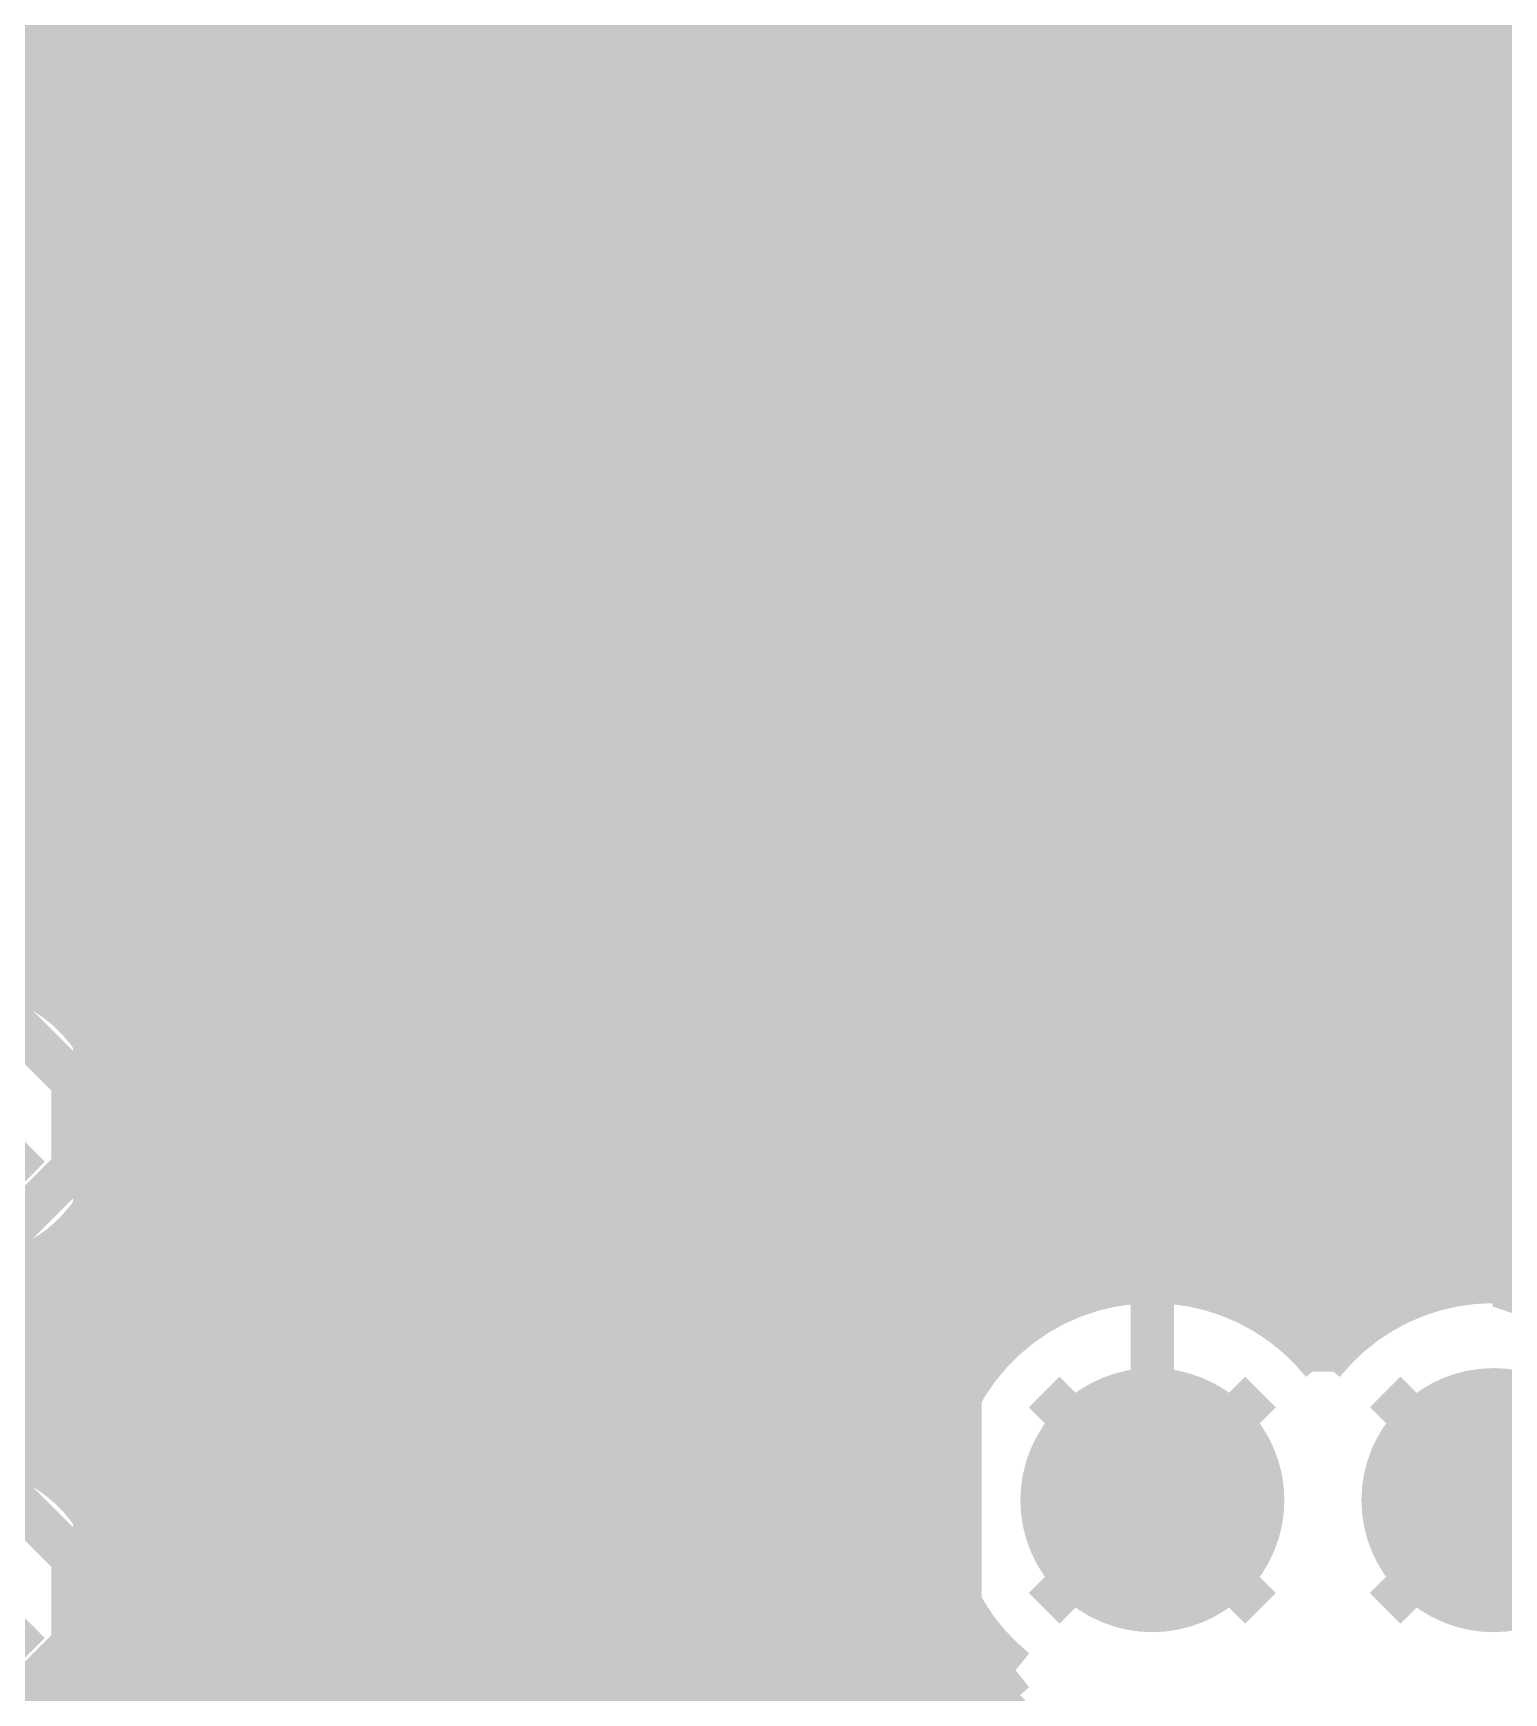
# Model space of a CAD drawing. Extents: x -5 to 157, y -120 to 103.
# Drawn here: x 33.42 to 42.05, y 49.12 to 58.86 of the extents above; entities that cross this region are included whole.
import ezdxf

# ---------------------------------------------------------------- set-up
doc = ezdxf.new("R2010")
doc.units = 0
doc.header["$MEASUREMENT"] = 0
doc.layers.get('0').update_dxf_attribs({"linetype": 'CONTINUOUS'})
for name, color, linetype in [('22-304-2_BOT', 7, 'CONTINUOUS'), ('22-304-2_DRD', 7, 'CONTINUOUS'), ('22-304-2_DRL', 2, 'CONTINUOUS'), ('22-304-2_IN1', 4, 'CONTINUOUS'), ('22-304-2_IN2', 3, 'CONTINUOUS'), ('22-304-2_SMB', 5, 'CONTINUOUS'), ('22-304-2_SMT', 10, 'CONTINUOUS'), ('22-304-2_SPB', 14, 'CONTINUOUS'), ('22-304-2_SSB', 12, 'CONTINUOUS'), ('22-304-2_SST', 11, 'CONTINUOUS'), ('22-304-2_TOP', 13, 'CONTINUOUS'), ('THRUHOLE_TAP', 7, 'CONTINUOUS')]:
    doc.layers.add(name, color=color, linetype=linetype)

# ---------------------------------------------------------------- blocks, each defined once
blk = doc.blocks.new('RECTANGLE_3')
blk.add_solid([(0.4826, 0.4064), (0.4826, -0.4064), (-0.4826, 0.4064), (-0.4826, -0.4064)])
blk = doc.blocks.new('ROUND_27')
at = {"const_width": 0.7747}
blk.add_lwpolyline([(-0.38735, 0, 1), (0.38735, 0, 1)], format="xyb", close=True, dxfattribs=at)
blk = doc.blocks.new('ROUND_39')
at = {"const_width": 0.40005}
blk.add_lwpolyline([(-0.200024, 0, 1), (0.200024, 0, 1)], format="xyb", close=True, dxfattribs=at)
blk = doc.blocks.new('RECTANGLE_59')
blk.add_solid([(0.52451, 0.29972), (0.52451, -0.29972), (-0.52451, 0.29972), (-0.52451, -0.29972)])
blk = doc.blocks.new('OBLONG_64')
at = {"const_width": 0.65024}
blk.add_lwpolyline([(0.50038, 0), (-0.50038, 0)], dxfattribs=at)
at = {"const_width": 0.32512}
for points in [[(-0.66294, 0, 1), (-0.33782, 0, 1)], [(0.33782, 0, 1), (0.66294, 0, 1)]]:
    blk.add_lwpolyline(points, format="xyb", close=True, dxfattribs=at)
blk = doc.blocks.new('ROUND_35')
at = {"const_width": 0.40005}
blk.add_lwpolyline([(-0.200024, 0, 1), (0.200024, 0, 1)], format="xyb", close=True, dxfattribs=at)
blk = doc.blocks.new('ROUND_88')
at = {"const_width": 0.10033}
blk.add_lwpolyline([(-0.050164, 0, 1), (0.050164, 0, 1)], format="xyb", close=True, dxfattribs=at)
blk = doc.blocks.new('ROUND_42')
at = {"const_width": 0.40005}
blk.add_lwpolyline([(-0.200024, 0, 1), (0.200024, 0, 1)], format="xyb", close=True, dxfattribs=at)
blk = doc.blocks.new('ROUND_80')
at = {"const_width": 0.10033}
blk.add_lwpolyline([(-0.050164, 0, 1), (0.050164, 0, 1)], format="xyb", close=True, dxfattribs=at)

msp = doc.modelspace()

# ---------------------------------------------------------------- linework, layer by layer
at = {"layer": '22-304-2_BOT'}
for points, const_width in [([(33.67532, 74.95032), (33.67532, 74.56932), (32.131, 73.025), (32.131, 72.009), (33.401, 70.739), (35.56, 70.739), (43.053, 63.246), (43.053, 57.785), (42.55262, 57.28462), (42.164, 57.28462)], 0.254), ([(34.96564, 32.42564), (34.925, 32.385), (29.972, 32.385), (29.21, 33.147), (29.21, 37.084), (31.369, 39.243), (31.369, 46.101), (34.29, 49.022), (34.29, 60.452), (32.385, 62.357), (28.829, 62.357), (25.654, 62.357), (22.225, 58.928), (15.24, 58.928), (13.86078, 57.54878), (13.86078, 57.15)], 1.27), ([(39.98976, 48.24984), (39.88816, 48.24984), (38.862, 49.276), (38.862, 51.181), (40.64, 52.959), (40.64, 57.277), (41.64838, 58.28538), (42.164, 58.28538), (42.164, 59.436), (42.545, 59.817), (42.545, 60.2488), (41.275, 60.2488)], 0.254), ([(39.37, 60.2488), (39.37, 58.53938), (39.116, 58.28538)], 0.254), ([(36.576, 58.42), (38.97884, 58.42), (39.116, 58.28538)], 0.254), ([(39.116, 57.28462), (38.97884, 57.15), (36.576, 57.15)], 0.254), ([(39.116, 57.28462), (39.37, 57.03062), (39.37, 55.3212)], 0.254), ([(42.164, 57.28462), (41.40962, 57.28462), (41.148, 57.023), (41.148, 55.372), (41.1988, 55.3212), (42.545, 55.3212)], 0.254), ([(38.08222, 56.515), (37.61486, 56.515)], 0.254), ([(37.7444, 56.515), (37.7444, 56.37784)], 0.254), ([(37.973, 56.515), (37.973, 36.62934)], 0.254), ([(38.08222, 56.515), (38.08222, 56.4769)], 0.254), ([(38.735, 56.4769), (38.08222, 56.4769)], 0.254), ([(38.2016, 56.4769), (38.2016, 37.65042)], 0.254), ([(38.4302, 56.4769), (38.4302, 56.2356)], 0.254), ([(38.6588, 56.4769), (38.6588, 56.2356)], 0.254), ([(38.735, 56.4769), (38.735, 56.2356)], 0.254), ([(43.19778, 56.4769), (41.783, 56.4769)], 0.254), ([(41.783, 56.4769), (41.783, 56.2356)], 0.254), ([(41.8592, 56.4769), (41.8592, 56.2356)], 0.254), ([(42.0878, 56.4769), (42.0878, 56.2356)], 0.254), ([(38.735, 56.388), (37.73678, 56.388)], 0.254), ([(45.3644, 56.388), (41.783, 56.388)], 0.254), ([(38.3794, 56.1594), (37.86124, 56.1594)], 0.254), ([(38.3794, 56.2356), (38.3794, 54.8132)], 0.254), ([(38.735, 56.2356), (38.3794, 56.2356)], 0.254), ([(43.5356, 56.2356), (41.783, 56.2356)], 0.254), ([(36.195, 52.7812), (36.195, 54.737), (36.576, 55.118), (36.576, 55.88)], 0.254), ([(38.3794, 55.9308), (37.90696, 55.9308)], 0.254), ([(38.3794, 55.7022), (37.88918, 55.7022)], 0.254), ([(38.3794, 55.4736), (37.80282, 55.4736)], 0.254), ([(42.545, 55.3212), (41.1988, 55.3212), (41.148, 55.372), (41.148, 52.705), (39.98976, 51.54676), (39.98976, 50.24882)], 0.254), ([(37.7444, 55.38216), (37.7444, 36.68014)], 0.254), ([(38.3794, 55.245), (37.61486, 55.245)], 0.254), ([(37.5158, 55.17134), (37.5158, 46.228)], 0.254), ([(38.3794, 55.0164), (37.20338, 55.0164)], 0.254), ([(37.2872, 55.07482), (37.2872, 46.228)], 0.254), ([(38.3794, 54.8132), (38.3794, 54.4068)], 0.254), ([(37.0586, 54.70398), (37.0586, 53.6956)], 0.254), ([(38.3794, 54.7878), (37.11702, 54.7878)], 0.254), ([(37.02558, 54.66842), (36.83, 54.47284)], 0.254), ([(38.3794, 54.5592), (36.91382, 54.5592)], 0.254), ([(36.83, 54.47284), (36.83, 53.6956)], 0.254), ([(36.83, 54.47284), (36.83, 53.6956)], 0.254), ([(38.3794, 54.4068), (38.3794, 52.9844)], 0.254), ([(38.3794, 54.3306), (36.83, 54.3306)], 0.254), ([(38.3794, 54.102), (36.83, 54.102)], 0.254), ([(38.4429, 53.8988), (39.37, 53.8988)], 0.381), ([(39.37, 53.0479), (39.37, 53.8988)], 0.381), ([(38.3794, 53.8734), (36.83, 53.8734)], 0.254), ([(39.37, 52.832), (39.37, 53.8988), (39.37, 52.832)], 0.254), ([(37.1856, 53.6956), (36.83, 53.6956)], 0.254), ([(37.1856, 53.6956), (37.1856, 52.2732)], 0.254), ([(38.3794, 53.6448), (37.1856, 53.6448)], 0.254), ([(38.3794, 53.4162), (37.1856, 53.4162)], 0.254), ([(38.3794, 53.1876), (37.1856, 53.1876)], 0.254), ([(39.74084, 52.959), (37.1856, 52.959)], 0.254), ([(39.76624, 52.9844), (38.3794, 52.9844)], 0.254), ([(39.76624, 52.9844), (38.4175, 51.63312)], 0.254), ([(38.4302, 52.9844), (38.4302, 51.64582)], 0.254), ([(38.6588, 52.9844), (38.6588, 51.87442)], 0.254), ([(38.8874, 52.9844), (38.8874, 52.10302)], 0.254), ([(39.116, 52.9844), (39.116, 52.33162)], 0.254), ([(39.3446, 52.9844), (39.3446, 52.56022)], 0.254), ([(39.5732, 52.9844), (39.5732, 52.78882)], 0.254), ([(41.783, 52.9844), (41.783, 52.705)], 0.254), ([(43.5356, 52.9844), (41.783, 52.9844)], 0.254), ([(45.5295, 52.959), (41.783, 52.959)], 0.254), ([(41.8592, 52.9844), (41.8592, 51.5239)], 0.254), ([(42.0878, 52.9844), (42.0878, 51.52644)], 0.254), ([(39.51224, 52.7304), (37.1856, 52.7304)], 0.254), ([(45.30344, 52.7304), (41.783, 52.7304)], 0.254), ([(39.28364, 52.5018), (37.1856, 52.5018)], 0.254), ([(45.07484, 52.5018), (41.74998, 52.5018)], 0.254), ([(37.1856, 52.2732), (37.1856, 51.8668)], 0.254), ([(39.05504, 52.2732), (37.1856, 52.2732)], 0.254), ([(44.84624, 52.2732), (41.61282, 52.2732)], 0.254), ([(41.6306, 52.29098), (41.6306, 51.48072)], 0.254), ([(41.59758, 52.25542), (40.67302, 51.3334)], 0.254), ([(38.82644, 52.0446), (37.1856, 52.0446)], 0.254), ([(44.61764, 52.0446), (41.38422, 52.0446)], 0.254), ([(41.402, 52.05984), (41.402, 51.38928)], 0.254), ([(37.1856, 51.8668), (37.1856, 50.4444)], 0.254), ([(38.59784, 51.816), (37.1856, 51.816)], 0.254), ([(44.38904, 51.816), (41.15562, 51.816)], 0.254), ([(41.1734, 51.83124), (41.1734, 51.23688)], 0.254), ([(38.37432, 51.5874), (37.1856, 51.5874)], 0.254), ([(44.16044, 51.5874), (40.92702, 51.5874)], 0.254), ([(40.9448, 51.60264), (40.9448, 51.1048)], 0.254), ([(36.195, 50.5079), (36.195, 51.3588)], 0.381), ([(37.1221, 51.3588), (36.195, 51.3588)], 0.381), ([(36.195, 50.292), (36.195, 51.3588)], 0.254), ([(36.195, 51.3588), (36.195, 50.292)], 0.254), ([(38.2524, 51.3588), (37.1856, 51.3588)], 0.254), ([(41.34612, 51.3588), (40.69842, 51.3588)], 0.254), ([(40.7162, 51.37404), (40.7162, 51.30546)], 0.254), ([(38.227, 51.1302), (37.1856, 51.1302)], 0.254), ([(38.227, 51.181), (38.227, 49.276)], 0.254), ([(41.0591, 51.1302), (40.92194, 51.1302)], 0.254), ([(38.227, 50.9016), (37.1856, 50.9016)], 0.254), ([(38.227, 50.673), (37.1856, 50.673)], 0.254), ([(37.1856, 50.4444), (35.433, 50.4444)], 0.254), ([(35.433, 50.4444), (35.433, 49.022)], 0.254), ([(35.4584, 50.4444), (35.4584, 46.228)], 0.254), ([(35.687, 50.4444), (35.687, 46.228)], 0.254), ([(35.9156, 50.4444), (35.9156, 46.228)], 0.254), ([(36.1442, 50.4444), (36.1442, 46.228)], 0.254), ([(36.3728, 50.4444), (36.3728, 46.228)], 0.254), ([(36.6014, 50.4444), (36.6014, 46.228)], 0.254), ([(36.83, 50.4444), (36.83, 46.228)], 0.254), ([(37.0586, 50.4444), (37.0586, 46.228)], 0.254), ([(38.227, 50.4444), (37.1856, 50.4444)], 0.254), ([(43.99026, 50.24882), (41.99128, 50.24882)], 0.635), ([(38.227, 50.2158), (35.433, 50.2158)], 0.254), ([(38.227, 49.9872), (35.433, 49.9872)], 0.254), ([(38.227, 49.7586), (35.433, 49.7586)], 0.254), ([(38.227, 49.53), (35.433, 49.53)], 0.254), ([(38.227, 49.3014), (35.433, 49.3014)], 0.254), ([(38.26002, 49.0728), (35.433, 49.0728)], 0.254)]:
    msp.add_lwpolyline(points, dxfattribs=dict(at, const_width=const_width))
at = {"layer": '22-304-2_BOT', "const_width": 0.254}
for points in [[(37.9095, 55.88, 0.2203314), (37.61521, 56.51541)], [(37.20846, 55.05704, 0.3683358), (37.9095, 55.88)], [(37.02558, 54.66842, 0.1740535), (37.20887, 55.057)], [(37.02558, 54.66842, 0.1740535), (37.20887, 55.057)], [(41.59758, 52.25542, 0.1989124), (41.7838, 52.705)], [(41.59758, 52.25542, 0.1989124), (41.7838, 52.705)], [(38.41242, 51.63058, 0.1989124), (38.2262, 51.181)], [(38.41242, 51.63058, 0.1989124), (38.2262, 51.181)], [(41.99128, 51.53152, 0.2275128), (40.99065, 51.05135)], [(42.97172, 51.07432, 0.2212537), (41.99128, 51.5305)], [(40.99052, 51.05146, 0.0833546), (40.67356, 51.33426)], [(38.227, 49.276, 0.1989124), (38.41299, 48.82699)], [(38.227, 49.276, 0.1989124), (38.41299, 48.82699)], [(35.09772, 48.21428, 0.1989124), (35.43229, 49.022)], [(35.09772, 48.21428, 0.1989124), (35.43229, 49.022)]]:
    msp.add_lwpolyline(points, format="xyb", dxfattribs=at)
at = {"layer": '22-304-2_DRD', "const_width": 0.254}
for points in [[(39.116, 53.467), (38.735, 53.086)], [(39.116, 53.467), (38.735, 53.086)], [(39.624, 53.467), (39.116, 53.467)], [(39.624, 53.467), (39.116, 53.467)], [(40.005, 53.086), (39.624, 53.467)], [(40.005, 53.086), (39.624, 53.467)], [(42.291, 53.467), (41.91, 53.086)], [(42.291, 53.467), (41.91, 53.086)], [(42.291, 53.467), (41.91, 53.086)], [(39.116, 53.213), (39.116, 53.086)], [(39.243, 53.213), (39.116, 53.213)], [(39.116, 53.213), (39.116, 53.086)], [(39.243, 53.213), (39.116, 53.213)], [(39.243, 53.086), (39.243, 53.213)], [(39.243, 53.086), (39.243, 53.213)], [(39.497, 53.213), (39.497, 53.086)], [(39.624, 53.213), (39.497, 53.213)], [(39.497, 53.213), (39.497, 53.086)], [(39.624, 53.213), (39.497, 53.213)], [(39.624, 53.086), (39.624, 53.213)], [(39.624, 53.086), (39.624, 53.213)], [(33.655, 52.705), (33.274, 53.086)], [(38.735, 53.086), (38.735, 52.578)], [(38.735, 53.086), (38.735, 52.578)], [(39.116, 53.086), (39.243, 53.086)], [(39.116, 53.086), (39.243, 53.086)], [(39.497, 53.086), (39.624, 53.086)], [(39.497, 53.086), (39.624, 53.086)], [(40.005, 52.578), (40.005, 53.086)], [(40.005, 52.578), (40.005, 53.086)], [(41.91, 53.086), (41.91, 52.578)], [(41.91, 53.086), (41.91, 52.578)], [(41.91, 53.086), (41.91, 52.578)], [(33.655, 52.197), (33.655, 52.705)], [(39.243, 52.451), (38.989, 52.705)], [(39.243, 52.451), (38.989, 52.705)], [(39.751, 52.705), (39.497, 52.451)], [(39.751, 52.705), (39.497, 52.451)], [(42.418, 52.451), (42.164, 52.705)], [(42.418, 52.451), (42.164, 52.705)], [(42.418, 52.451), (42.164, 52.705)], [(38.735, 52.578), (39.116, 52.197)], [(38.735, 52.578), (39.116, 52.197)], [(39.624, 52.197), (40.005, 52.578)], [(39.624, 52.197), (40.005, 52.578)], [(41.91, 52.578), (42.291, 52.197)], [(41.91, 52.578), (42.291, 52.197)], [(41.91, 52.578), (42.291, 52.197)], [(39.497, 52.451), (39.243, 52.451)], [(39.497, 52.451), (39.243, 52.451)], [(33.401, 52.324), (33.147, 52.07)], [(33.274, 51.816), (33.655, 52.197)], [(39.116, 52.197), (39.624, 52.197)], [(39.116, 52.197), (39.624, 52.197)], [(35.941, 50.927), (35.56, 50.546)], [(35.941, 50.927), (35.56, 50.546)], [(36.449, 50.927), (35.941, 50.927)], [(36.449, 50.927), (35.941, 50.927)], [(36.83, 50.546), (36.449, 50.927)], [(36.83, 50.546), (36.449, 50.927)], [(40.62476, 50.88382), (39.35476, 49.61382)], [(40.62476, 49.61382), (39.35476, 50.88382)], [(42.62628, 50.88382), (41.35628, 49.61382)], [(42.62628, 49.61382), (41.35628, 50.88382)], [(35.941, 50.673), (35.941, 50.546)], [(36.068, 50.673), (35.941, 50.673)], [(35.941, 50.673), (35.941, 50.546)], [(36.068, 50.673), (35.941, 50.673)], [(36.068, 50.546), (36.068, 50.673)], [(36.068, 50.546), (36.068, 50.673)], [(36.322, 50.673), (36.322, 50.546)], [(36.449, 50.673), (36.322, 50.673)], [(36.322, 50.673), (36.322, 50.546)], [(36.449, 50.673), (36.322, 50.673)], [(36.449, 50.546), (36.449, 50.673)], [(36.449, 50.546), (36.449, 50.673)], [(35.56, 50.546), (35.56, 50.038)], [(35.56, 50.546), (35.56, 50.038)], [(35.941, 50.546), (36.068, 50.546)], [(35.941, 50.546), (36.068, 50.546)], [(36.322, 50.546), (36.449, 50.546)], [(36.322, 50.546), (36.449, 50.546)], [(36.83, 50.038), (36.83, 50.546)], [(36.83, 50.038), (36.83, 50.546)], [(33.655, 49.911), (33.274, 50.292)], [(36.068, 49.911), (35.814, 50.165)], [(36.068, 49.911), (35.814, 50.165)], [(36.576, 50.165), (36.322, 49.911)], [(36.576, 50.165), (36.322, 49.911)], [(35.56, 50.038), (35.941, 49.657)], [(35.56, 50.038), (35.941, 49.657)], [(36.449, 49.657), (36.83, 50.038)], [(36.449, 49.657), (36.83, 50.038)], [(33.655, 49.403), (33.655, 49.911)], [(36.322, 49.911), (36.068, 49.911)], [(36.322, 49.911), (36.068, 49.911)], [(35.941, 49.657), (36.449, 49.657)], [(35.941, 49.657), (36.449, 49.657)], [(33.401, 49.53), (33.147, 49.276)], [(33.274, 49.022), (33.655, 49.403)]]:
    msp.add_lwpolyline(points, dxfattribs=at)
at = {"layer": '22-304-2_IN1', "const_width": 0.254}
for points in [[(35.1282, 74.08418), (35.1282, 39.19474)], [(35.3568, 73.86574), (35.3568, 50.63998)], [(36.957, 73.8378), (36.957, 50.78476)], [(35.5854, 73.72604), (35.5854, 50.9651)], [(36.7284, 73.70826), (36.7284, 51.02606)], [(37.1856, 73.7743), (37.1856, 36.68014)], [(33.2994, 73.59142), (33.2994, 53.3146)], [(33.528, 73.59142), (33.528, 53.20284)], [(33.7566, 73.59142), (33.7566, 52.98186)], [(33.9852, 73.59142), (33.9852, 38.90772)], [(34.2138, 73.59142), (34.2138, 39.03726)], [(34.4424, 73.59142), (34.4424, 39.12362)], [(34.671, 73.59142), (34.671, 39.1795)], [(34.8996, 73.59142), (34.8996, 39.20236)], [(35.814, 73.63968), (35.814, 51.11496)], [(36.0426, 73.5965), (36.0426, 51.18608)], [(36.2712, 73.59396), (36.2712, 51.19624)], [(36.4998, 73.62952), (36.4998, 51.14544)], [(37.4142, 73.55332), (37.4142, 36.703)], [(37.6428, 73.406), (37.6428, 36.69284)], [(37.8714, 73.30948), (37.8714, 36.65474)], [(38.1, 73.25106), (38.1, 36.58616)], [(38.3286, 73.23328), (38.3286, 38.12032)], [(40.386, 62.55512), (40.386, 51.46802)], [(38.5572, 62.33414), (38.5572, 53.23586)], [(40.1574, 62.28588), (40.1574, 53.28412)], [(40.6146, 62.1157), (40.6146, 51.36896)], [(41.9862, 62.17412), (41.9862, 53.54574)], [(38.7858, 62.04204), (38.7858, 53.52542)], [(39.9288, 62.02172), (39.9288, 53.54574)], [(39.0144, 61.90234), (39.0144, 53.66766)], [(40.8432, 61.94044), (40.8432, 51.2064)], [(41.7576, 61.96838), (41.7576, 53.28412)], [(39.243, 61.83884), (39.243, 53.73116)], [(39.4716, 61.8363), (39.4716, 53.7337)], [(39.7002, 61.89218), (39.7002, 53.67782)], [(41.0718, 61.85408), (41.0718, 51.1429)], [(41.3004, 61.83122), (41.3004, 51.32832)], [(41.529, 61.86678), (41.529, 51.44516)], [(74.56424, 58.801), (33.00984, 58.801)], [(74.32294, 58.5724), (33.1216, 58.5724)], [(74.20102, 58.3438), (33.16478, 58.3438)], [(56.67502, 58.1152), (33.147, 58.1152)], [(46.0756, 57.8866), (33.06826, 57.8866)], [(45.7073, 57.658), (32.9057, 57.658)], [(45.5422, 57.4294), (32.5374, 57.4294)], [(45.46346, 57.2008), (27.75966, 57.2008)], [(45.44822, 56.9722), (27.53106, 56.9722)], [(45.4914, 56.7436), (27.30246, 56.7436)], [(45.60316, 56.515), (27.07386, 56.515)], [(45.82414, 56.2864), (29.53512, 56.2864)], [(48.63846, 56.0578), (29.79674, 56.0578)], [(48.62322, 55.8292), (29.92882, 55.8292)], [(48.6664, 55.6006), (29.9847, 55.6006)], [(48.77816, 55.372), (29.98216, 55.372)], [(48.99914, 55.1434), (29.91866, 55.1434)], [(55.02402, 54.9148), (29.77642, 54.9148)], [(54.97576, 54.6862), (29.48686, 54.6862)], [(54.98592, 54.4576), (29.19984, 54.4576)], [(55.05704, 54.229), (29.22778, 54.229)], [(55.2069, 54.0004), (29.19984, 54.0004)], [(55.53202, 53.7718), (29.10586, 53.7718)], [(38.80612, 53.5432), (28.91536, 53.5432)], [(41.98112, 53.5432), (39.93388, 53.5432)], [(38.60038, 53.3146), (33.2994, 53.3146)], [(41.77538, 53.3146), (40.13708, 53.3146)], [(38.49878, 53.086), (33.6677, 53.086)], [(41.67378, 53.086), (40.24122, 53.086)], [(38.46322, 52.8574), (33.83026, 52.8574)], [(41.63822, 52.8574), (40.27678, 52.8574)], [(38.48608, 52.6288), (33.909, 52.6288)], [(41.66108, 52.6288), (40.25392, 52.6288)], [(38.57244, 52.4002), (33.92678, 52.4002)], [(38.5572, 52.42814), (38.5572, 38.51148)], [(40.1574, 52.37988), (40.1574, 51.52136)], [(41.74744, 52.4002), (40.16756, 52.4002)], [(41.7576, 52.37988), (41.7576, 51.50866)], [(38.7477, 52.1716), (33.8836, 52.1716)], [(41.9227, 52.1716), (39.9923, 52.1716)], [(38.7858, 52.13604), (38.7858, 50.6857)], [(39.9288, 52.11572), (39.9288, 51.52898)], [(41.9862, 52.11572), (41.9862, 51.53152)], [(39.0144, 51.99634), (39.0144, 51.0794)], [(39.7002, 51.98618), (39.7002, 51.4985)], [(33.7566, 51.92014), (33.7566, 50.18786)], [(39.18712, 51.943), (33.77184, 51.943)], [(39.243, 51.93284), (39.243, 51.29022)], [(39.4716, 51.9303), (39.4716, 51.4223)], [(42.36212, 51.943), (39.55288, 51.943)], [(33.528, 51.69916), (33.528, 50.40884)], [(138.684, 51.7144), (33.55086, 51.7144)], [(33.2994, 51.5874), (33.2994, 50.5206)], [(39.65194, 51.4858), (29.61386, 51.4858)], [(41.65092, 51.4858), (40.33012, 51.4858)], [(39.19728, 51.2572), (29.90342, 51.2572)], [(41.1988, 51.2572), (40.78224, 51.2572)], [(35.66414, 51.0286), (30.04566, 51.0286)], [(38.97122, 51.0286), (36.72586, 51.0286)], [(35.44316, 50.8), (30.10916, 50.8)], [(38.83152, 50.8), (36.94684, 50.8)], [(35.3314, 50.5714), (30.1117, 50.5714)], [(38.75024, 50.5714), (37.0586, 50.5714)], [(35.28822, 50.3428), (33.61436, 50.3428)], [(38.71214, 50.3428), (37.10178, 50.3428)], [(35.30346, 50.1142), (33.80486, 50.1142)], [(38.71468, 50.1142), (37.084, 50.1142)], [(35.3568, 49.94402), (35.3568, 39.15918)], [(35.3822, 49.8856), (33.89884, 49.8856)], [(38.7604, 49.8856), (37.00526, 49.8856)], [(36.957, 49.79924), (36.957, 36.62934)], [(38.7858, 49.81194), (38.7858, 48.68672)], [(35.5473, 49.657), (33.92678, 49.657)], [(38.85438, 49.657), (36.8427, 49.657)], [(35.5854, 49.6189), (35.5854, 39.0906)], [(36.7284, 49.55794), (36.7284, 37.65042)], [(35.814, 49.46904), (35.814, 38.98646)], [(36.4998, 49.43602), (36.4998, 38.32098)], [(35.9156, 49.4284), (33.89884, 49.4284)], [(36.0426, 49.39792), (36.0426, 38.83914)], [(36.2712, 49.38776), (36.2712, 38.63086)], [(39.00678, 49.4284), (36.4744, 49.4284)], [(39.0144, 49.41824), (39.0144, 49.08042)], [(39.1287, 49.1998), (33.80486, 49.1998)], [(33.7566, 49.12614), (33.7566, 38.72992)]]:
    msp.add_lwpolyline(points, dxfattribs=at)
for points in [[(39.37, 53.73878, 0.4142136), (38.46322, 52.832)], [(39.37, 53.73878, 0.4142136), (38.46322, 52.832)], [(40.27678, 52.832, 0.4142136), (39.37, 53.73878)], [(40.27678, 52.832, 0.4142136), (39.37, 53.73878)], [(42.545, 53.73878, 0.4142136), (41.63822, 52.832)], [(33.92678, 52.451, 0.4142136), (33.02, 53.35778)], [(38.46322, 52.832, 0.4142136), (39.37, 51.92522)], [(38.46322, 52.832, 0.4142136), (39.37, 51.92522)], [(39.37, 51.92522, 0.4142136), (40.27678, 52.832)], [(39.37, 51.92522, 0.4142136), (40.27678, 52.832)], [(41.63822, 52.832, 0.4142136), (42.545, 51.92522)], [(33.02, 51.54422, 0.4142136), (33.92678, 52.451)], [(39.98976, 51.53152, 0.4142136), (38.70706, 50.24882)], [(40.99052, 51.05146, 0.2275126), (39.98976, 51.53169)], [(41.99128, 51.53152, 0.2275128), (40.99065, 51.05135)], [(42.9895, 51.05146, 0.2271864), (41.99128, 51.52971)], [(36.195, 51.19878, 0.4142136), (35.28822, 50.292)], [(36.195, 51.19878, 0.4142136), (35.28822, 50.292)], [(37.10178, 50.292, 0.4142136), (36.195, 51.19878)], [(37.10178, 50.292, 0.4142136), (36.195, 51.19878)], [(33.92678, 49.657, 0.4142136), (33.02, 50.56378)], [(35.28822, 50.292, 0.4142136), (36.195, 49.38522)], [(35.28822, 50.292, 0.4142136), (36.195, 49.38522)], [(36.195, 49.38522, 0.4142136), (37.10178, 50.292)], [(36.195, 49.38522, 0.4142136), (37.10178, 50.292)], [(38.7096, 50.24882, 0.2271865), (39.18758, 49.25117)], [(33.02, 48.75022, 0.4142136), (33.92678, 49.657)], [(39.18712, 49.2506, 0.2275126), (38.70689, 48.24984)]]:
    msp.add_lwpolyline(points, format="xyb", dxfattribs=at)
at = {"layer": '22-304-2_IN2', "const_width": 0.254}
for points in [[(40.0304, 81.92262), (40.0304, 51.64836)], [(40.259, 81.92262), (40.259, 51.62296)], [(40.4876, 81.92262), (40.4876, 51.55946)], [(40.7162, 81.92262), (40.7162, 51.4477)], [(40.9448, 81.92262), (40.9448, 51.27498)], [(41.1734, 81.92262), (41.1734, 51.38674)], [(41.402, 81.92262), (41.402, 51.51882)], [(41.6306, 81.92262), (41.6306, 51.60264)], [(41.8592, 81.92262), (41.8592, 51.64328)], [(42.0878, 81.92262), (42.0878, 51.64582)], [(39.8018, 74.01814), (39.8018, 51.63566)], [(35.2298, 73.81494), (35.2298, 39.30396)], [(37.0586, 73.74382), (37.0586, 36.77666)], [(35.4584, 73.65746), (35.4584, 39.2557)], [(36.83, 73.62698), (36.83, 37.76726)], [(39.5732, 73.67524), (39.5732, 51.58486)], [(35.687, 73.55586), (35.687, 39.1795)], [(35.9156, 73.4949), (35.9156, 39.0652)], [(36.6014, 73.53554), (36.6014, 38.38194)], [(37.2872, 73.50506), (37.2872, 36.81222)], [(33.401, 73.47204), (33.401, 53.4035)], [(33.6296, 73.47204), (33.6296, 53.2765)], [(33.8582, 73.47204), (33.8582, 53.04282)], [(34.0868, 73.47204), (34.0868, 39.10584)], [(34.3154, 73.47204), (34.3154, 39.20744)], [(34.544, 73.47204), (34.544, 39.27348)], [(34.7726, 73.47204), (34.7726, 39.31158)], [(35.0012, 73.47204), (35.0012, 39.32174)], [(36.1442, 73.47204), (36.1442, 38.91026)], [(36.3728, 73.48474), (36.3728, 38.69436)], [(39.3446, 73.4568), (39.3446, 51.49088)], [(37.5158, 73.33996), (37.5158, 36.81984)], [(39.116, 73.30694), (39.116, 51.34356)], [(37.7444, 73.2282), (37.7444, 36.79952)], [(38.8874, 73.20788), (38.8874, 51.11242)], [(37.973, 73.15708), (37.973, 36.75126)], [(38.2016, 73.11898), (38.2016, 38.12286)], [(38.4302, 73.11644), (38.4302, 38.53942)], [(38.6588, 73.14438), (38.6588, 50.68316)], [(74.50328, 58.9026), (33.0835, 58.9026)], [(74.24928, 58.674), (33.2105, 58.674)], [(74.11466, 58.4454), (33.27146, 58.4454)], [(56.61152, 58.2168), (33.28162, 58.2168)], [(56.28386, 57.9882), (33.23844, 57.9882)], [(56.11622, 57.7596), (33.1343, 57.7596)], [(56.02732, 57.531), (32.9438, 57.531)], [(55.99684, 57.3024), (32.5247, 57.3024)], [(56.01716, 57.0738), (22.02688, 57.0738)], [(49.18202, 56.8452), (21.79574, 56.8452)], [(48.81626, 56.6166), (21.42998, 56.6166)], [(48.63846, 56.388), (29.59608, 56.388)], [(48.54194, 56.1594), (29.86786, 56.1594)], [(48.50384, 55.9308), (30.01264, 55.9308)], [(48.51908, 55.7022), (30.08884, 55.7022)], [(48.58766, 55.4736), (30.10916, 55.4736)], [(48.72228, 55.245), (30.07614, 55.245)], [(48.97628, 55.0164), (29.98724, 55.0164)], [(54.86908, 54.7878), (29.82214, 54.7878)], [(54.85384, 54.5592), (29.49448, 54.5592)], [(54.89194, 54.3306), (22.46376, 54.3306)], [(54.98846, 54.102), (22.48916, 54.102)], [(55.16626, 53.8734), (22.46376, 53.8734)], [(55.53202, 53.6448), (22.38248, 53.6448)], [(97.25406, 53.4162), (33.36798, 53.4162)], [(97.5106, 53.1876), (33.73374, 53.1876)], [(97.82302, 52.959), (33.91154, 52.959)], [(98.22942, 52.7304), (34.00806, 52.7304)], [(98.84156, 52.5018), (34.04362, 52.5018)], [(105.79608, 52.2732), (34.03092, 52.2732)], [(105.78084, 52.0446), (33.96234, 52.0446)], [(105.81894, 51.816), (33.82518, 51.816)], [(33.8582, 51.85918), (33.8582, 50.24882)], [(39.57574, 51.5874), (33.57372, 51.5874)], [(33.6296, 51.6255), (33.6296, 50.4825)], [(41.57472, 51.5874), (40.40378, 51.5874)], [(33.401, 51.4985), (33.401, 50.6095)], [(39.13632, 51.3588), (17.53616, 51.3588)], [(41.1353, 51.3588), (40.84574, 51.3588)], [(38.9001, 51.1302), (17.51076, 51.1302)], [(38.75024, 50.9016), (17.42948, 50.9016)], [(38.65626, 50.673), (33.16478, 50.673)], [(38.60292, 50.4444), (33.67786, 50.4444)], [(38.59022, 50.2158), (33.88106, 50.2158)], [(38.61562, 49.9872), (33.99028, 49.9872)], [(38.67912, 49.7586), (34.04108, 49.7586)], [(38.6588, 49.81702), (38.6588, 48.68418)], [(38.78834, 49.53), (34.03854, 49.53)], [(38.8874, 49.38776), (38.8874, 49.11344)], [(38.95852, 49.3014), (33.98266, 49.3014)], [(33.8582, 49.06518), (33.8582, 38.96614)], [(38.85692, 49.0728), (33.86328, 49.0728)]]:
    msp.add_lwpolyline(points, dxfattribs=at)
for points in [[(34.04616, 52.451, 0.4142136), (33.02, 53.47716)], [(33.02, 51.42484, 0.4142136), (34.04616, 52.451)], [(39.98976, 51.6509, 0.4142136), (38.58768, 50.24882)], [(40.99052, 51.22926, 0.2015792), (39.98976, 51.64981)], [(41.99128, 51.6509, 0.2015795), (40.98974, 51.23002)], [(42.9895, 51.22926, 0.2012487), (41.99128, 51.648)], [(34.04616, 49.657, 0.4142136), (33.02, 50.68316)], [(38.59022, 50.24882, 0.2012486), (39.00907, 49.25034)], [(33.02, 48.63084, 0.4142136), (34.04616, 49.657)], [(39.00932, 49.2506, 0.2015792), (38.58877, 48.24984)]]:
    msp.add_lwpolyline(points, format="xyb", dxfattribs=at)
at = {"layer": '22-304-2_SSB', "const_width": 0.1524}
for points in [[(32.385, 54.864), (35.433, 54.864), (35.433, 60.452), (31.623, 60.452), (31.623, 55.626), (32.385, 54.864)], [(39.0906, 56.53532), (39.0398, 56.53532), (39.0398, 56.58358), (39.0398, 58.98388), (39.0398, 59.03468), (39.0906, 59.03468)], [(37.02558, 57.32018), (37.02558, 58.33618), (37.14242, 58.166)], [(39.0906, 58.08472), (39.0906, 58.48604)], [(37.62502, 57.32018), (38.04158, 57.32018), (38.04158, 58.33618)], [(36.9062, 57.32018), (37.14242, 57.32018)], [(39.0906, 56.53532), (42.1894, 56.53532)], [(38.5445, 53.1495), (38.5445, 56.0705), (40.1828, 56.0705), (40.1828, 53.1495), (38.5445, 53.1495)], [(41.7195, 53.1495), (41.7195, 56.0705), (43.3578, 56.0705), (43.3578, 53.1495), (41.7195, 53.1495)], [(35.3695, 50.6095), (35.3695, 53.5305), (37.0078, 53.5305), (37.0078, 50.6095), (35.3695, 50.6095)], [(39.10076, 52.8193), (39.10076, 52.34686), (39.7764, 52.58308), (39.7764, 52.70246), (38.7604, 52.70246)], [(42.5704, 52.27828), (42.5704, 52.63388), (42.40276, 52.6923), (42.23258, 52.6923), (42.0624, 52.63388), (42.0624, 52.27828), (42.23258, 52.21986), (42.40276, 52.21986), (43.0784, 52.45608)], [(38.93058, 51.9811), (38.7604, 51.92268), (38.7604, 51.56708), (38.93058, 51.50866), (39.60876, 51.50866), (39.7764, 51.56708), (39.7764, 51.92268), (39.60876, 51.9811)], [(42.23258, 51.8541), (42.0624, 51.79568), (42.0624, 51.44008), (42.23258, 51.38166), (42.91076, 51.38166), (43.0784, 51.44008), (43.0784, 51.79568), (42.91076, 51.8541)], [(35.75558, 49.67986), (35.5854, 49.73828), (35.5854, 50.09388), (35.75558, 50.1523), (36.0934, 50.1523), (36.26358, 50.03546), (36.26358, 49.67986), (36.6014, 49.67986), (36.6014, 50.1523)], [(36.0934, 49.1363), (35.5854, 49.3141)], [(36.0934, 48.84166), (36.0934, 49.19726), (36.26358, 49.3141), (36.43376, 49.3141), (36.6014, 49.19726), (36.6014, 48.84166), (35.5854, 48.84166)]]:
    msp.add_lwpolyline(points, dxfattribs=at)
msp.add_lwpolyline([(39.0398, 56.58358, 0.4142136), (39.0906, 56.53278)], format="xyb", dxfattribs=at)
at = {"layer": '22-304-2_SST'}
for points, const_width in [([(38.735, 52.25288), (38.735, 52.00142)], 0.14986), ([(39.23538, 52.25288), (38.735, 52.25288)], 0.14986), ([(38.80612, 52.25288), (38.80612, 52.00142)], 0.14986), ([(38.94074, 52.25288), (38.94074, 52.00142)], 0.14986), ([(39.07282, 52.25288), (39.07282, 52.00142)], 0.14986), ([(39.20744, 52.25288), (39.20744, 52.00142)], 0.14986), ([(39.23538, 52.25288), (39.23538, 52.00142)], 0.14986), ([(39.98722, 52.00142), (40.98798, 52.00142), (40.98798, 52.25288), (46.99254, 52.25288), (46.99254, 52.00142)], 0.19812), ([(39.23538, 52.20716), (38.735, 52.20716)], 0.14986), ([(38.49116, 46.25086), (49.98974, 46.25086), (49.98974, 52.00142), (37.99078, 52.00142), (37.99078, 46.25086), (38.49116, 46.25086)], 0.19812), ([(39.23538, 52.07254), (38.735, 52.07254)], 0.14986), ([(39.23538, 52.00142), (38.735, 52.00142)], 0.14986), ([(38.22192, 51.50104), (37.973, 51.50104)], 0.14986), ([(38.22192, 51.50104), (38.22192, 50.25136), (37.973, 50.25136)], 0.14986), ([(37.973, 51.50104), (37.973, 50.25136)], 0.14986), ([(49.98974, 51.50104), (37.99078, 51.50104)], 0.14986), ([(38.04412, 51.50104), (38.04412, 50.25136)], 0.14986), ([(38.17874, 51.50104), (38.17874, 50.25136)], 0.14986), ([(38.22192, 51.39436), (37.973, 51.39436)], 0.14986), ([(38.22192, 51.25974), (37.973, 51.25974)], 0.14986), ([(38.22192, 51.12512), (37.973, 51.12512)], 0.14986), ([(38.22192, 50.9905), (37.973, 50.9905)], 0.14986), ([(38.22192, 50.85842), (37.973, 50.85842)], 0.14986), ([(38.22192, 50.7238), (37.973, 50.7238)], 0.14986), ([(39.48684, 49.75098), (40.4876, 50.75174)], 0.14986), ([(39.48684, 50.75174), (39.48684, 49.75098), (40.4876, 49.75098), (40.4876, 50.75174), (39.48684, 50.75174)], 0.14986), ([(40.4876, 49.75098), (39.48684, 50.75174)], 0.14986), ([(41.48836, 50.75174), (41.48836, 49.75098), (42.48912, 49.75098), (42.48912, 50.75174), (41.48836, 50.75174)], 0.14986), ([(42.48912, 49.75098), (41.48836, 50.75174)], 0.14986), ([(41.48836, 49.75098), (42.48912, 50.75174)], 0.14986), ([(38.22192, 50.58918), (37.973, 50.58918)], 0.14986), ([(38.22192, 50.45456), (37.973, 50.45456)], 0.14986), ([(38.22192, 50.31994), (37.973, 50.31994)], 0.14986)]:
    msp.add_lwpolyline(points, dxfattribs=dict(at, const_width=const_width))
at = {"layer": '22-304-2_TOP'}
for points, const_width in [([(43.18, 68.5546), (43.18, 68.453), (42.418, 68.453), (32.258, 58.293)], 0.635), ([(42.52976, 67.39636), (33.1089, 57.9755)], 0.254), ([(42.0878, 66.9544), (42.0878, 51.52644)], 0.254), ([(41.8592, 66.7258), (41.8592, 51.5239)], 0.254), ([(41.6306, 66.4972), (41.6306, 51.48072)], 0.254), ([(41.402, 66.2686), (41.402, 51.38928)], 0.254), ([(41.1734, 66.04), (41.1734, 51.23688)], 0.254), ([(40.9448, 65.8114), (40.9448, 51.1048)], 0.254), ([(40.7162, 65.5828), (40.7162, 51.30546)], 0.254), ([(40.4876, 65.3542), (40.4876, 51.42992)], 0.254), ([(40.259, 65.1256), (40.259, 51.50358)], 0.254), ([(40.0304, 64.897), (40.0304, 51.53152)], 0.254), ([(39.8018, 64.6684), (39.8018, 51.51628)], 0.254), ([(39.5732, 64.4398), (39.5732, 51.4604)], 0.254), ([(39.3446, 64.2112), (39.3446, 51.35626)], 0.254), ([(39.116, 63.9826), (39.116, 51.18608)], 0.254), ([(38.8874, 63.754), (38.8874, 50.9016)], 0.254), ([(38.6588, 63.5254), (38.6588, 40.894)], 0.254), ([(38.4302, 63.2968), (38.4302, 40.894)], 0.254), ([(38.2016, 63.0682), (38.2016, 40.894)], 0.254), ([(37.973, 62.8396), (37.973, 40.894)], 0.254), ([(37.7444, 62.611), (37.7444, 40.894)], 0.254), ([(37.5158, 62.3824), (37.5158, 40.894)], 0.254), ([(37.2872, 62.1538), (37.2872, 40.894)], 0.254), ([(37.0586, 61.9252), (37.0586, 40.894)], 0.254), ([(36.83, 61.6966), (36.83, 40.894)], 0.254), ([(36.6014, 61.468), (36.6014, 40.894)], 0.254), ([(36.3728, 61.2394), (36.3728, 40.894)], 0.254), ([(36.1442, 61.0108), (36.1442, 40.894)], 0.254), ([(35.9156, 60.7822), (35.9156, 40.894)], 0.254), ([(35.687, 60.5536), (35.687, 40.894)], 0.254), ([(35.4584, 60.325), (35.4584, 40.894)], 0.254), ([(35.2298, 60.0964), (35.2298, 40.894)], 0.254), ([(35.0012, 59.8678), (35.0012, 40.894)], 0.254), ([(34.7726, 59.6392), (34.7726, 40.894)], 0.254), ([(34.544, 59.4106), (34.544, 40.894)], 0.254), ([(34.3154, 59.182), (34.3154, 40.894)], 0.254), ([(48.133, 58.9026), (34.03346, 58.9026)], 0.254), ([(34.0868, 58.9534), (34.0868, 40.894)], 0.254), ([(33.8582, 58.7248), (33.8582, 52.79898)], 0.254), ([(48.133, 58.674), (33.80486, 58.674)], 0.254), ([(33.6296, 58.4962), (33.6296, 53.1241)], 0.254), ([(48.133, 58.4454), (33.57626, 58.4454)], 0.254), ([(48.133, 58.2168), (33.34766, 58.2168)], 0.254), ([(33.401, 58.2676), (33.401, 53.27396)], 0.254), ([(48.133, 57.9882), (33.11906, 57.9882)], 0.254), ([(48.133, 57.7596), (32.99206, 57.7596)], 0.254), ([(48.133, 57.531), (32.75076, 57.531)], 0.254), ([(48.133, 57.3024), (31.02102, 57.3024)], 0.254), ([(48.133, 57.0738), (30.79242, 57.0738)], 0.254), ([(48.133, 56.8452), (30.56382, 56.8452)], 0.254), ([(48.133, 56.6166), (30.33522, 56.6166)], 0.254), ([(48.133, 56.388), (30.10662, 56.388)], 0.254), ([(48.133, 56.1594), (29.87802, 56.1594)], 0.254), ([(48.133, 55.9308), (30.43682, 55.9308)], 0.254), ([(48.133, 55.7022), (30.66542, 55.7022)], 0.254), ([(48.133, 55.4736), (30.89402, 55.4736)], 0.254), ([(48.133, 55.245), (31.12262, 55.245)], 0.254), ([(48.133, 55.0164), (31.35122, 55.0164)], 0.254), ([(48.133, 54.7878), (31.57982, 54.7878)], 0.254), ([(48.133, 54.5592), (31.80842, 54.5592)], 0.254), ([(48.133, 54.3306), (32.03702, 54.3306)], 0.254), ([(48.133, 54.102), (32.26562, 54.102)], 0.254), ([(48.133, 53.8734), (32.49422, 53.8734)], 0.254), ([(48.133, 53.6448), (32.72282, 53.6448)], 0.254), ([(48.133, 53.4162), (32.95142, 53.4162)], 0.254), ([(48.133, 53.1876), (33.55086, 53.1876)], 0.254), ([(48.133, 52.959), (33.77184, 52.959)], 0.254), ([(48.133, 52.7304), (33.8836, 52.7304)], 0.254), ([(48.133, 52.5018), (33.92678, 52.5018)], 0.254), ([(48.133, 52.2732), (33.909, 52.2732)], 0.254), ([(33.8582, 52.10302), (33.8582, 50.00498)], 0.254), ([(48.133, 52.0446), (33.83026, 52.0446)], 0.254), ([(33.6296, 51.7779), (33.6296, 50.3301)], 0.254), ([(48.133, 51.816), (33.6677, 51.816)], 0.254), ([(48.133, 51.5874), (33.2994, 51.5874)], 0.254), ([(33.401, 51.62804), (33.401, 50.47996)], 0.254), ([(39.34714, 51.3588), (17.41678, 51.3588)], 0.254), ([(41.34612, 51.3588), (40.63238, 51.3588)], 0.254), ([(39.05758, 51.1302), (17.38884, 51.1302)], 0.254), ([(41.0591, 51.1302), (40.92194, 51.1302)], 0.254), ([(38.8874, 50.9016), (17.29486, 50.9016)], 0.254), ([(38.78072, 50.673), (17.10436, 50.673)], 0.254), ([(38.7223, 50.4444), (33.47212, 50.4444)], 0.254), ([(38.7096, 50.2158), (33.73374, 50.2158)], 0.254), ([(38.735, 49.9872), (33.86582, 49.9872)], 0.254), ([(38.80612, 49.7586), (33.9217, 49.7586)], 0.254), ([(38.8874, 49.59604), (38.8874, 49.53254)], 0.254), ([(38.93058, 49.53), (33.91916, 49.53)], 0.254), ([(38.92804, 49.53254), (38.7096, 49.53254)], 0.254), ([(38.7096, 49.53254), (38.7096, 46.96968)], 0.254), ([(38.7096, 49.3014), (33.85566, 49.3014)], 0.254), ([(33.8582, 49.30902), (33.8582, 40.894)], 0.254), ([(38.7096, 49.0728), (33.71342, 49.0728)], 0.254)]:
    msp.add_lwpolyline(points, dxfattribs=dict(at, const_width=const_width))
at = {"layer": '22-304-2_TOP', "const_width": 0.254}
for points in [[(33.92678, 52.451, 0.4142136), (33.02, 53.35778)], [(33.02, 51.54422, 0.4142136), (33.92678, 52.451)], [(39.98976, 51.53152, 0.4142136), (38.70706, 50.24882)], [(40.99052, 51.05146, 0.2275126), (39.98976, 51.53169)], [(41.99128, 51.53152, 0.2275128), (40.99065, 51.05135)], [(42.9895, 51.05146, 0.2271864), (41.99128, 51.52971)], [(33.92678, 49.657, 0.4142136), (33.02, 50.56378)], [(38.7096, 50.24882, 0.1494744), (38.92852, 49.53287)], [(33.02, 48.75022, 0.4142136), (33.92678, 49.657)]]:
    msp.add_lwpolyline(points, format="xyb", dxfattribs=at)

# ---------------------------------------------------------------- block references
at = {"layer": '22-304-2_BOT'}
for name, p in [('OBLONG_64', (36.576, 58.42)), ('RECTANGLE_59', (39.116, 58.28538)), ('RECTANGLE_59', (42.164, 58.28538)), ('RECTANGLE_59', (39.116, 57.28462)), ('RECTANGLE_59', (42.164, 57.28462)), ('OBLONG_64', (36.576, 57.15)), ('OBLONG_64', (36.576, 55.88)), ('RECTANGLE_3', (39.37, 55.3212)), ('RECTANGLE_3', (39.37, 53.8988)), ('RECTANGLE_3', (36.195, 52.7812)), ('ROUND_39', (39.37, 52.832)), ('RECTANGLE_3', (36.195, 51.3588)), ('ROUND_27', (39.98976, 50.24882)), ('ROUND_27', (41.99128, 50.24882)), ('ROUND_39', (36.195, 50.292))]:
    msp.add_blockref(name, p, dxfattribs=at)
at = {"layer": '22-304-2_DRL'}
for name, p in [('ROUND_88', (39.37, 52.832)), ('ROUND_35', (39.98976, 50.24882)), ('ROUND_35', (41.99128, 50.24882)), ('ROUND_88', (36.195, 50.292))]:
    msp.add_blockref(name, p, dxfattribs=at)
at = {"layer": '22-304-2_IN1'}
for name, p in [('ROUND_42', (39.37, 52.832)), ('ROUND_27', (39.98976, 50.24882)), ('ROUND_27', (41.99128, 50.24882)), ('ROUND_42', (36.195, 50.292))]:
    msp.add_blockref(name, p, dxfattribs=at)
at = {"layer": '22-304-2_IN2'}
for name, p in [('ROUND_42', (39.37, 52.832)), ('ROUND_27', (39.98976, 50.24882)), ('ROUND_27', (41.99128, 50.24882)), ('ROUND_42', (36.195, 50.292))]:
    msp.add_blockref(name, p, dxfattribs=at)
at = {"layer": '22-304-2_SMB'}
for name, p in [('OBLONG_64', (36.576, 58.42)), ('RECTANGLE_59', (39.116, 58.28538)), ('RECTANGLE_59', (42.164, 58.28538)), ('RECTANGLE_59', (39.116, 57.28462)), ('RECTANGLE_59', (42.164, 57.28462)), ('OBLONG_64', (36.576, 57.15)), ('OBLONG_64', (36.576, 55.88)), ('RECTANGLE_3', (39.37, 55.3212)), ('RECTANGLE_3', (39.37, 53.8988)), ('RECTANGLE_3', (36.195, 52.7812)), ('RECTANGLE_3', (36.195, 51.3588)), ('ROUND_27', (39.98976, 50.24882)), ('ROUND_27', (41.99128, 50.24882))]:
    msp.add_blockref(name, p, dxfattribs=at)
at = {"layer": '22-304-2_SMT'}
for p in [(39.98976, 50.24882), (41.99128, 50.24882)]:
    msp.add_blockref('ROUND_27', p, dxfattribs=at)
at = {"layer": '22-304-2_SPB'}
for name, p in [('OBLONG_64', (36.576, 58.42)), ('RECTANGLE_59', (39.116, 58.28538)), ('RECTANGLE_59', (42.164, 58.28538)), ('RECTANGLE_59', (39.116, 57.28462)), ('RECTANGLE_59', (42.164, 57.28462)), ('OBLONG_64', (36.576, 57.15)), ('OBLONG_64', (36.576, 55.88)), ('RECTANGLE_3', (39.37, 55.3212)), ('RECTANGLE_3', (39.37, 53.8988)), ('RECTANGLE_3', (36.195, 52.7812)), ('RECTANGLE_3', (36.195, 51.3588))]:
    msp.add_blockref(name, p, dxfattribs=at)
at = {"layer": '22-304-2_TOP'}
for name, p in [('ROUND_39', (39.37, 52.832)), ('ROUND_27', (39.98976, 50.24882)), ('ROUND_27', (41.99128, 50.24882)), ('ROUND_39', (36.195, 50.292))]:
    msp.add_blockref(name, p, dxfattribs=at)
at = {"layer": 'THRUHOLE_TAP'}
for name, p in [('ROUND_80', (39.37, 52.832)), ('ROUND_35', (39.98976, 50.24882)), ('ROUND_35', (41.99128, 50.24882)), ('ROUND_80', (36.195, 50.292))]:
    msp.add_blockref(name, p, dxfattribs=at)

doc.saveas('drawing.dxf')
